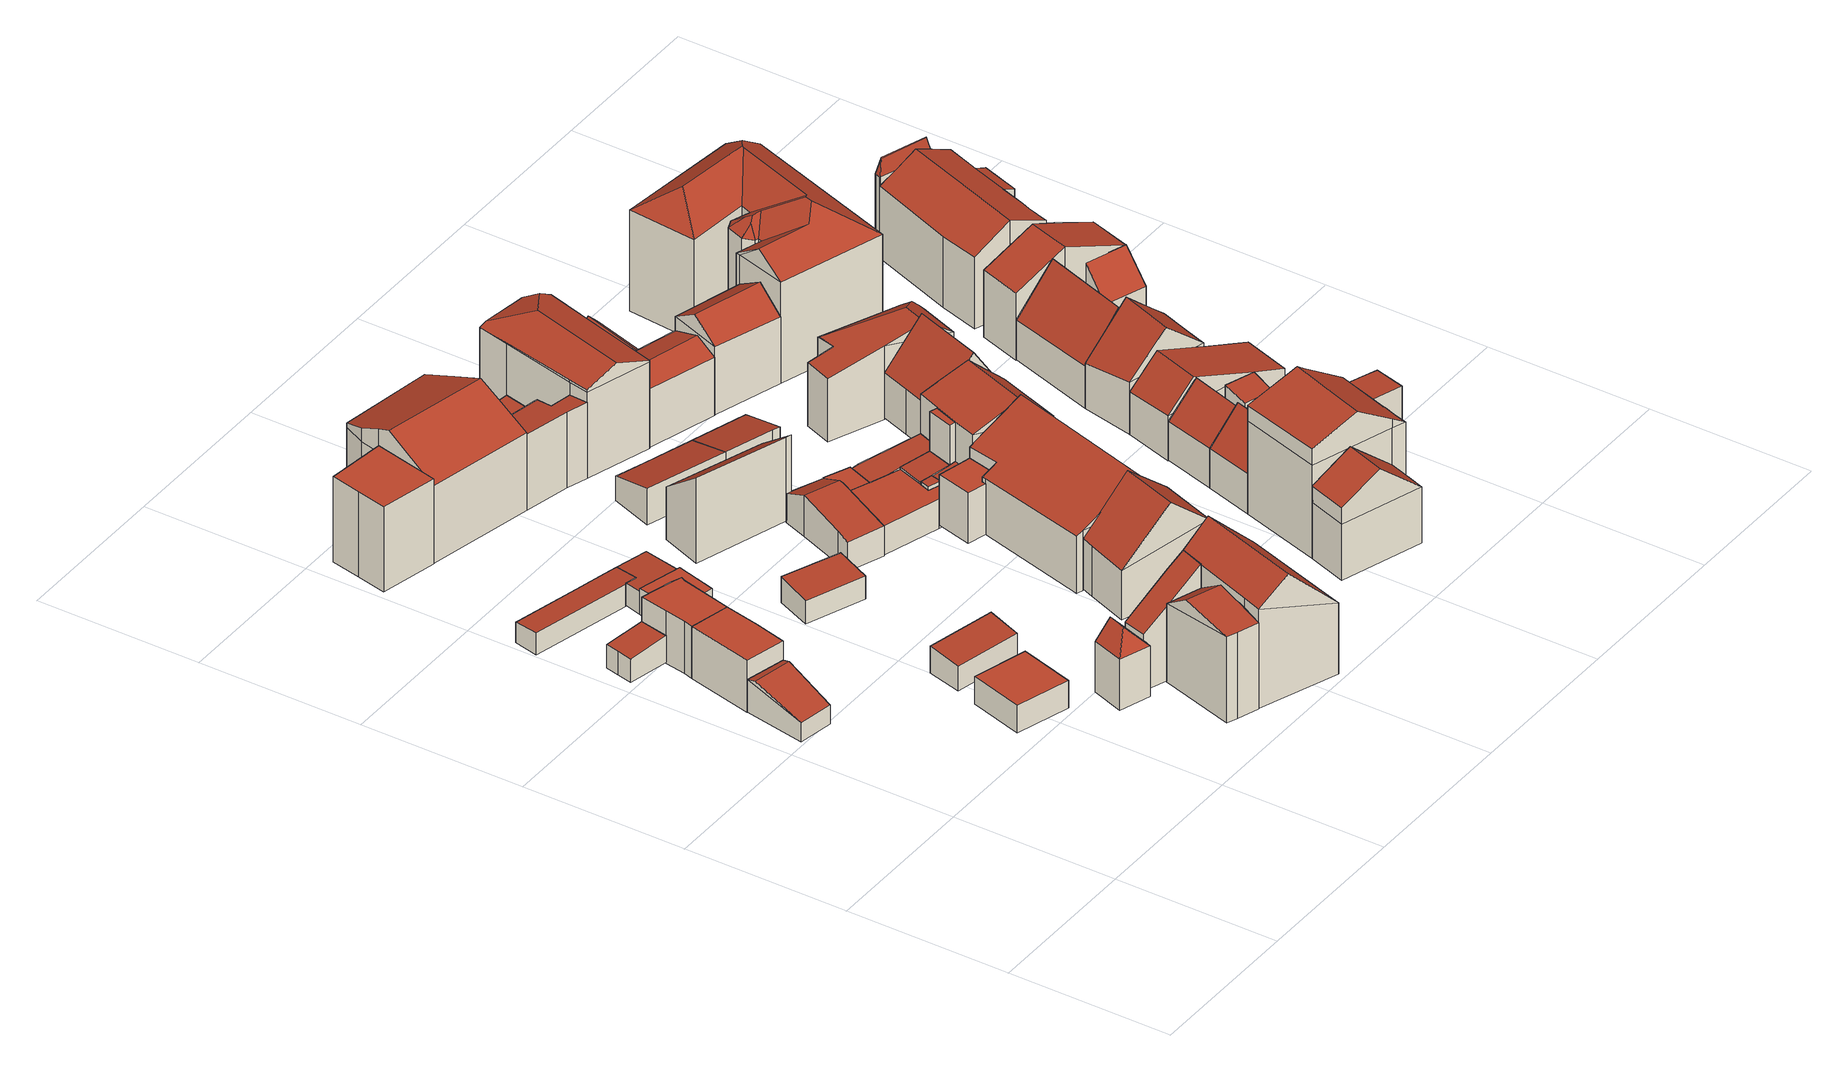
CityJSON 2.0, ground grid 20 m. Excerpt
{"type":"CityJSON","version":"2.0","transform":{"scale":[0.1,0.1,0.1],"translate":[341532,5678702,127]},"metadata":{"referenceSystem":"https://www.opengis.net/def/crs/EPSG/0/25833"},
"CityObjects":{
"building1":{"type":"Building","attributes":{"Dachtyp_tdc":"tdcGableRoof","Gemeindeschluessel":14729160,"Dachneigung":17.53,"QualitaetDacherkennung":16,"Geometrietyp2DReferenz":"3000","function":"31001_9998","roofType":"3100","measuredHeight":4.43},"geometry":[{"type":"MultiSurface","lod":"2","boundaries":[[[0,1,2,3]],[[1,4,5,2]],[[4,6,7,5]],[[6,0,3,7]],[[4,1,8]],[[0,6,9]],[[1,0,9,8]],[[6,4,8,9]],[[3,2,5,7]]],"semantics":{"surfaces":[{"type":"WallSurface"},{"type":"RoofSurface"},{"type":"GroundSurface"}],"values":[0,0,0,0,0,0,1,1,2]}}]},
"building2":{"type":"Building","attributes":{"Dachtyp_tdc":"tdcPolyFlatRoof","Gemeindeschluessel":14729160,"Dachneigung":0,"QualitaetDacherkennung":81,"Geometrietyp2DReferenz":"3000","function":"31001_9998","roofType":"1000","measuredHeight":6.58},"geometry":[{"type":"MultiSurface","lod":"2","boundaries":[[[10,11,12,13]],[[11,14,15,12]],[[14,16,17,15]],[[16,18,19,17]],[[18,10,13,19]],[[18,16,14,11,10]],[[13,12,15,17,19]]],"semantics":{"surfaces":[{"type":"WallSurface"},{"type":"RoofSurface"},{"type":"GroundSurface"}],"values":[0,0,0,0,0,1,2]}}]},
"building3":{"type":"Building","attributes":{"Dachtyp_tdc":"tdcPolyFlatRoof","Gemeindeschluessel":14729160,"Dachneigung":5.03,"QualitaetDacherkennung":51,"Geometrietyp2DReferenz":"3000","function":"31001_9998","roofType":"2100","measuredHeight":3.43},"geometry":[{"type":"MultiSurface","lod":"2","boundaries":[[[20,21,22,23]],[[21,24,25,22]],[[24,26,27,25]],[[26,28,29,27]],[[28,20,23,29]],[[28,26,24,21,20]],[[23,22,25,27,29]]],"semantics":{"surfaces":[{"type":"WallSurface"},{"type":"RoofSurface"},{"type":"GroundSurface"}],"values":[0,0,0,0,0,1,2]}}]},
"building4":{"type":"Building","attributes":{"Dachtyp_tdc":"tdcPolyFlatRoof","Gemeindeschluessel":14729160,"Dachneigung":0,"QualitaetDacherkennung":87,"Geometrietyp2DReferenz":"3000","function":"31001_9998","roofType":"1000","measuredHeight":6.57},"geometry":[{"type":"MultiSurface","lod":"2","boundaries":[[[16,14,15,17]],[[14,30,31,15]],[[30,32,33,31]],[[32,34,35,33]],[[34,36,37,35]],[[36,38,39,37]],[[38,40,41,39]],[[40,16,17,41]],[[40,38,36,34,32,30,14,16]],[[17,15,31,33,35,37,39,41]]],"semantics":{"surfaces":[{"type":"WallSurface"},{"type":"RoofSurface"},{"type":"GroundSurface"}],"values":[0,0,0,0,0,0,0,0,1,2]}}]},
"building5":{"type":"Building","attributes":{"Dachtyp_tdc":"tdcPolyFlatRoof","Gemeindeschluessel":14729160,"Dachneigung":0,"QualitaetDacherkennung":80,"Geometrietyp2DReferenz":"3000","function":"31001_9998","roofType":"1000","measuredHeight":3.57},"geometry":[{"type":"MultiSurface","lod":"2","boundaries":[[[42,43,44,45]],[[43,46,47,44]],[[46,48,49,47]],[[48,42,45,49]],[[48,46,43,42]],[[45,44,47,49]]],"semantics":{"surfaces":[{"type":"WallSurface"},{"type":"RoofSurface"},{"type":"GroundSurface"}],"values":[0,0,0,0,1,2]}}]},
"building6":{"type":"Building","attributes":{"Dachtyp_tdc":"tdcPolyFlatRoof","Gemeindeschluessel":14729160,"Dachneigung":3.47,"QualitaetDacherkennung":70,"Geometrietyp2DReferenz":"3000","function":"31001_9998","roofType":"2100","measuredHeight":2.79},"geometry":[{"type":"MultiSurface","lod":"2","boundaries":[[[50,51,52,53]],[[51,54,55,52]],[[54,56,57,55]],[[56,58,59,57]],[[58,60,61,59]],[[60,62,63,61]],[[62,64,65,63]],[[64,66,67,65]],[[66,50,53,67]],[[66,64,62,60,58,56,54,51,50]],[[53,52,55,57,59,61,63,65,67]]],"semantics":{"surfaces":[{"type":"WallSurface"},{"type":"RoofSurface"},{"type":"GroundSurface"}],"values":[0,0,0,0,0,0,0,0,0,1,2]}}]},
"building7":{"type":"Building","attributes":{"Dachtyp_tdc":"tdcPolyFlatRoof","Gemeindeschluessel":14729160,"Dachneigung":4.65,"QualitaetDacherkennung":81,"Geometrietyp2DReferenz":"3000","function":"31001_9998","roofType":"2100","measuredHeight":3.4},"geometry":[{"type":"MultiSurface","lod":"2","boundaries":[[[68,69,70,71]],[[69,72,73,70]],[[72,74,75,73]],[[74,68,71,75]],[[74,72,69,68]],[[71,70,73,75]]],"semantics":{"surfaces":[{"type":"WallSurface"},{"type":"RoofSurface"},{"type":"GroundSurface"}],"values":[0,0,0,0,1,2]}}]},
"building8":{"type":"Building","attributes":{"Dachtyp_tdc":"tdcPolyFlatRoof","Gemeindeschluessel":14729160,"Dachneigung":0,"QualitaetDacherkennung":76,"Geometrietyp2DReferenz":"3000","function":"31001_9998","roofType":"1000","measuredHeight":3.34},"geometry":[{"type":"MultiSurface","lod":"2","boundaries":[[[76,77,78,79]],[[77,80,81,78]],[[80,82,83,81]],[[82,84,85,83]],[[84,86,87,85]],[[86,76,79,87]],[[86,84,82,80,77,76]],[[79,78,81,83,85,87]]],"semantics":{"surfaces":[{"type":"WallSurface"},{"type":"RoofSurface"},{"type":"GroundSurface"}],"values":[0,0,0,0,0,0,1,2]}}]},
"building9":{"type":"Building","attributes":{"Dachtyp_tdc":"tdcPolyFlatRoof","Gemeindeschluessel":14729160,"Dachneigung":0,"QualitaetDacherkennung":75,"Geometrietyp2DReferenz":"3000","function":"31001_9998","roofType":"1000","measuredHeight":10.83},"geometry":[{"type":"MultiSurface","lod":"2","boundaries":[[[88,89,90,91]],[[89,92,93,90]],[[92,94,95,93]],[[94,96,97,95]],[[96,88,91,97]],[[96,94,92,89,88]],[[91,90,93,95,97]]],"semantics":{"surfaces":[{"type":"WallSurface"},{"type":"RoofSurface"},{"type":"GroundSurface"}],"values":[0,0,0,0,0,1,2]}}]},
"building10":{"type":"Building","attributes":{"Dachtyp_tdc":"tdcFreeFormRoof","Gemeindeschluessel":14729160,"Dachneigung":11.01,"QualitaetDacherkennung":15,"Geometrietyp2DReferenz":"3000","function":"31001_9998","roofType":"5000","measuredHeight":12.1},"geometry":[{"type":"MultiSurface","lod":"2","boundaries":[[[98,99,100,101]],[[99,102,103,100]],[[102,104,105,103]],[[104,106,107,105]],[[106,108,109,107]],[[108,98,101,109]],[[98,110,111,104,102,99]],[[110,108,106,111]],[[106,104,111]],[[98,108,110]],[[101,100,103,105,107,109]]],"semantics":{"surfaces":[{"type":"WallSurface"},{"type":"RoofSurface"},{"type":"GroundSurface"}],"values":[0,0,0,0,0,0,1,1,0,0,2]}}]},
"building11":{"type":"Building","attributes":{"Gemeindeschluessel":14729160,"Geometrietyp2DReferenz":"3000","function":"31001_9998","roofType":"9999"},"children":["building11-1","building11-2"]},
"building11-1":{"type":"BuildingPart","attributes":{"Dachtyp_tdc":"tdcPolyFlatRoof","Dachneigung":36.5,"QualitaetDacherkennung":53,"Geometrietyp2DReferenz":"3000","roofType":"2100","measuredHeight":12.81},"parents":["building11"],"geometry":[{"type":"MultiSurface","lod":"2","boundaries":[[[112,113,114,115,116]],[[117,118,119,120,121]],[[118,122,123,119]],[[122,124,125,123]],[[124,112,116,125]],[[124,122,118,117,113,112]],[[116,115,120,119,123,125]],[[117,121,114,113]],[[121,120,115,114]]],"semantics":{"surfaces":[{"type":"WallSurface"},{"type":"RoofSurface"},{"type":"GroundSurface"},{"type":"ClosureSurface"}],"values":[0,0,0,0,0,1,2,0,3]}}]},
"building11-2":{"type":"BuildingPart","attributes":{"Dachtyp_tdc":"tdcFreeFormRoof","Dachneigung":48.23,"QualitaetDacherkennung":13,"Geometrietyp2DReferenz":"3000","roofType":"5000","measuredHeight":8.64},"parents":["building11"],"geometry":[{"type":"MultiSurface","lod":"2","boundaries":[[[126,127,128,129]],[[127,130,131,128]],[[130,132,133,131]],[[132,121,120,133]],[[114,126,129,115]],[[132,130,127,134]],[[127,126,134]],[[126,114,121,132,134]],[[129,128,131,133,120,115]],[[115,120,121,114]]],"semantics":{"surfaces":[{"type":"WallSurface"},{"type":"RoofSurface"},{"type":"GroundSurface"},{"type":"ClosureSurface"}],"values":[0,0,0,0,0,1,1,1,2,3]}}]},
"building12":{"type":"Building","attributes":{"Dachtyp_tdc":"tdcPolyFlatRoof","Gemeindeschluessel":14729160,"Dachneigung":3.02,"QualitaetDacherkennung":75,"Geometrietyp2DReferenz":"3000","function":"31001_9998","roofType":"2100","measuredHeight":2.87},"geometry":[{"type":"MultiSurface","lod":"2","boundaries":[[[135,64,65,78]],[[64,62,63,65]],[[62,60,61,63]],[[60,136,137,61]],[[136,138,81,137]],[[138,135,78,81]],[[138,136,60,62,64,135]],[[78,65,63,61,137,81]]],"semantics":{"surfaces":[{"type":"WallSurface"},{"type":"RoofSurface"},{"type":"GroundSurface"}],"values":[0,0,0,0,0,0,1,2]}}]},
"building13":{"type":"Building","attributes":{"Dachtyp_tdc":"tdcPolyFlatRoof","Gemeindeschluessel":14729160,"Dachneigung":4.98,"QualitaetDacherkennung":55,"Geometrietyp2DReferenz":"3000","function":"31001_9998","roofType":"2100","measuredHeight":3.29},"geometry":[{"type":"MultiSurface","lod":"2","boundaries":[[[139,140,141,142]],[[140,143,144,141]],[[143,145,146,144]],[[145,139,142,146]],[[145,143,140,139]],[[142,141,144,146]]],"semantics":{"surfaces":[{"type":"WallSurface"},{"type":"RoofSurface"},{"type":"GroundSurface"}],"values":[0,0,0,0,1,2]}}]},
"building14":{"type":"Building","attributes":{"Dachtyp_tdc":"tdcFreeFormRoof","Gemeindeschluessel":14729160,"Dachneigung":45.08,"QualitaetDacherkennung":73,"Geometrietyp2DReferenz":"3000","function":"31001_9998","roofType":"5000","measuredHeight":15.42},"geometry":[{"type":"MultiSurface","lod":"2","boundaries":[[[147,148,149,150]],[[148,151,125,149]],[[151,122,123,125]],[[122,152,153,123]],[[152,154,155,153]],[[154,147,150,155]],[[154,152,156,157]],[[157,156,122,151,148,147]],[[152,122,156]],[[147,154,157]],[[150,149,125,123,153,155]]],"semantics":{"surfaces":[{"type":"WallSurface"},{"type":"RoofSurface"},{"type":"GroundSurface"}],"values":[0,0,0,0,0,0,1,1,0,0,2]}}]},
"building15":{"type":"Building","attributes":{"Dachtyp_tdc":"tdcFreeFormRoof","Gemeindeschluessel":14729160,"Dachneigung":23.69,"QualitaetDacherkennung":35,"Geometrietyp2DReferenz":"3000","function":"31001_9998","roofType":"5000","measuredHeight":13.38},"geometry":[{"type":"MultiSurface","lod":"2","boundaries":[[[158,159,160,161]],[[159,162,163,160]],[[162,164,165,163]],[[164,166,167,165]],[[166,168,169,167]],[[168,170,171,169]],[[170,172,173,171]],[[172,158,161,173]],[[174,175,176,159,158]],[[177,168,178,179,180,176,175]],[[159,176,180,162]],[[162,180,179,164]],[[164,179,178,166]],[[166,178,168]],[[168,177,170]],[[170,177,175,174,172]],[[172,174,158]],[[161,160,163,165,167,169,171,173]]],"semantics":{"surfaces":[{"type":"WallSurface"},{"type":"RoofSurface"},{"type":"GroundSurface"}],"values":[0,0,0,0,0,0,0,0,1,1,0,0,0,0,0,0,0,2]}}]},
"building16":{"type":"Building","attributes":{"Dachtyp_tdc":"tdcPolyFlatRoof","Gemeindeschluessel":14729160,"Dachneigung":37.84,"QualitaetDacherkennung":77,"Geometrietyp2DReferenz":"3000","function":"31001_9998","roofType":"2100","measuredHeight":10.78},"geometry":[{"type":"MultiSurface","lod":"2","boundaries":[[[181,182,183,184]],[[182,185,186,183]],[[185,187,188,186]],[[187,189,190,188]],[[189,181,184,190]],[[189,187,185,182,181]],[[184,183,186,188,190]]],"semantics":{"surfaces":[{"type":"WallSurface"},{"type":"RoofSurface"},{"type":"GroundSurface"}],"values":[0,0,0,0,0,1,2]}}]},
"building17":{"type":"Building","attributes":{"Dachtyp_tdc":"tdcPolyFlatRoof","Gemeindeschluessel":14729160,"Dachneigung":7.06,"QualitaetDacherkennung":59,"Geometrietyp2DReferenz":"3000","function":"31001_9998","roofType":"2100","measuredHeight":9.63},"geometry":[{"type":"MultiSurface","lod":"2","boundaries":[[[191,192,161,193]],[[192,194,173,161]],[[194,195,196,173]],[[195,197,198,196]],[[197,199,200,198]],[[199,201,202,200]],[[201,203,204,202]],[[203,191,193,204]],[[203,201,199,197,195,194,192,191]],[[193,161,173,196,198,200,202,204]]],"semantics":{"surfaces":[{"type":"WallSurface"},{"type":"RoofSurface"},{"type":"GroundSurface"}],"values":[0,0,0,0,0,0,0,0,1,2]}}]},
"building18":{"type":"Building","attributes":{"Dachtyp_tdc":"tdcGableRoof","Gemeindeschluessel":14729160,"Dachneigung":10.87,"QualitaetDacherkennung":30,"Geometrietyp2DReferenz":"3000","function":"31001_9998","roofType":"3100","measuredHeight":5.18},"geometry":[{"type":"MultiSurface","lod":"2","boundaries":[[[205,206,207,208]],[[206,209,210,207]],[[209,211,212,210]],[[211,213,214,212]],[[213,215,216,214]],[[215,217,218,216]],[[217,219,220,218]],[[219,221,222,220]],[[221,205,208,222]],[[217,215,213,211,209,206]],[[206,205,221,219,217]],[[208,207,210,212,214,216,218,220,222]]],"semantics":{"surfaces":[{"type":"WallSurface"},{"type":"RoofSurface"},{"type":"GroundSurface"}],"values":[0,0,0,0,0,0,0,0,0,1,1,2]}}]},
"building19":{"type":"Building","attributes":{"Dachtyp_tdc":"tdcFreeFormRoof","Gemeindeschluessel":14729160,"Dachneigung":42.84,"QualitaetDacherkennung":67,"Geometrietyp2DReferenz":"3000","function":"31001_9998","roofType":"5000","measuredHeight":12.1},"geometry":[{"type":"MultiSurface","lod":"2","boundaries":[[[223,224,225,226]],[[224,227,228,225]],[[227,229,230,228]],[[229,231,232,230]],[[231,233,234,232]],[[233,223,226,234]],[[227,224,223,235,236]],[[236,235,233,231,229]],[[229,227,236]],[[223,233,235]],[[226,225,228,230,232,234]]],"semantics":{"surfaces":[{"type":"WallSurface"},{"type":"RoofSurface"},{"type":"GroundSurface"}],"values":[0,0,0,0,0,0,1,1,0,0,2]}}]},
"building20":{"type":"Building","attributes":{"Dachtyp_tdc":"tdcPolyFlatRoof","Gemeindeschluessel":14729160,"Dachneigung":15.55,"QualitaetDacherkennung":86,"Geometrietyp2DReferenz":"3000","function":"31001_9998","roofType":"2100","measuredHeight":4.63},"geometry":[{"type":"MultiSurface","lod":"2","boundaries":[[[237,238,239,240]],[[238,241,242,239]],[[241,243,244,242]],[[243,245,246,244]],[[245,237,240,246]],[[245,243,241,238,237]],[[240,239,242,244,246]]],"semantics":{"surfaces":[{"type":"WallSurface"},{"type":"RoofSurface"},{"type":"GroundSurface"}],"values":[0,0,0,0,0,1,2]}}]},
"building21":{"type":"Building","attributes":{"Dachtyp_tdc":"tdcPolyFlatRoof","Gemeindeschluessel":14729160,"Dachneigung":6.24,"QualitaetDacherkennung":61,"Geometrietyp2DReferenz":"3000","function":"31001_9998","roofType":"2100","measuredHeight":4.32},"geometry":[{"type":"MultiSurface","lod":"2","boundaries":[[[247,248,249,250]],[[248,251,252,249]],[[251,253,254,252]],[[253,255,256,254]],[[255,257,258,256]],[[257,247,250,258]],[[257,255,253,251,248,247]],[[250,249,252,254,256,258]]],"semantics":{"surfaces":[{"type":"WallSurface"},{"type":"RoofSurface"},{"type":"GroundSurface"}],"values":[0,0,0,0,0,0,1,2]}}]},
"building22":{"type":"Building","attributes":{"Dachtyp_tdc":"tdcPolyFlatRoof","Gemeindeschluessel":14729160,"Dachneigung":0,"QualitaetDacherkennung":77,"Geometrietyp2DReferenz":"3000","function":"31001_9998","roofType":"1000","measuredHeight":6.44},"geometry":[{"type":"MultiSurface","lod":"2","boundaries":[[[259,260,261,262]],[[260,263,264,261]],[[263,265,266,264]],[[265,267,268,266]],[[267,269,270,268]],[[269,271,272,270]],[[271,259,262,272]],[[271,269,267,265,263,260,259]],[[262,261,264,266,268,270,272]]],"semantics":{"surfaces":[{"type":"WallSurface"},{"type":"RoofSurface"},{"type":"GroundSurface"}],"values":[0,0,0,0,0,0,0,1,2]}}]},
"building23":{"type":"Building","attributes":{"Gemeindeschluessel":14729160,"Geometrietyp2DReferenz":"3000","function":"31001_9998","roofType":"9999"},"children":["building23-1","building23-2","building23-3"]},
"building23-1":{"type":"BuildingPart","attributes":{"Dachtyp_tdc":"tdcPolyFlatRoof","Dachneigung":0,"QualitaetDacherkennung":69,"Geometrietyp2DReferenz":"3000","roofType":"1000","measuredHeight":3.67},"parents":["building23"],"geometry":[{"type":"MultiSurface","lod":"2","boundaries":[[[273,274,275,276]],[[277,278,279,280]],[[278,281,282,279]],[[281,283,284,282]],[[283,285,286,284]],[[285,211,287,286]],[[211,288,289,287]],[[288,211,285,283,281,278,277,274,273]],[[276,275,280,279,282,284,286,287,289]],[[280,275,274,277]],[[273,276,289,288]]],"semantics":{"surfaces":[{"type":"WallSurface"},{"type":"RoofSurface"},{"type":"GroundSurface"},{"type":"ClosureSurface"}],"values":[0,0,0,0,0,0,0,1,2,3,3]}}]},
"building23-2":{"type":"BuildingPart","attributes":{"Dachtyp_tdc":"tdcPolyFlatRoof","Dachneigung":5.28,"QualitaetDacherkennung":74,"Geometrietyp2DReferenz":"3000","roofType":"2100","measuredHeight":4.34},"parents":["building23"],"geometry":[{"type":"MultiSurface","lod":"2","boundaries":[[[290,291,292,275,274]],[[291,293,294,292]],[[293,295,296,294]],[[295,297,277,280,296]],[[297,295,293,291,290]],[[275,292,294,296,280]],[[290,274,277,297]],[[274,275,280,277]]],"semantics":{"surfaces":[{"type":"WallSurface"},{"type":"RoofSurface"},{"type":"GroundSurface"},{"type":"ClosureSurface"}],"values":[0,0,0,0,1,2,0,3]}}]},
"building23-3":{"type":"BuildingPart","attributes":{"Dachtyp_tdc":"tdcPolyFlatRoof","Dachneigung":0,"QualitaetDacherkennung":71,"Geometrietyp2DReferenz":"3000","roofType":"1000","measuredHeight":3.64},"parents":["building23"],"geometry":[{"type":"MultiSurface","lod":"2","boundaries":[[[288,298,299,289]],[[298,300,301,299]],[[300,273,276,301]],[[273,300,298,288]],[[289,299,301,276]],[[289,276,273,288]]],"semantics":{"surfaces":[{"type":"WallSurface"},{"type":"RoofSurface"},{"type":"GroundSurface"},{"type":"ClosureSurface"}],"values":[0,0,0,1,2,3]}}]},
"building24":{"type":"Building","attributes":{"Dachtyp_tdc":"tdcPolyFlatRoof","Gemeindeschluessel":14729160,"Dachneigung":3.75,"QualitaetDacherkennung":66,"Geometrietyp2DReferenz":"3000","function":"31001_9998","roofType":"2100","measuredHeight":3.8},"geometry":[{"type":"MultiSurface","lod":"2","boundaries":[[[302,295,303,304]],[[295,305,306,303]],[[305,307,308,306]],[[307,302,304,308]],[[307,305,295,302]],[[304,303,306,308]]],"semantics":{"surfaces":[{"type":"WallSurface"},{"type":"RoofSurface"},{"type":"GroundSurface"}],"values":[0,0,0,0,1,2]}}]},
"building25":{"type":"Building","attributes":{"Dachtyp_tdc":"tdcFreeFormRoof","Gemeindeschluessel":14729160,"Dachneigung":25.68,"QualitaetDacherkennung":40,"Geometrietyp2DReferenz":"3000","function":"31001_9998","roofType":"5000","measuredHeight":11.14},"geometry":[{"type":"MultiSurface","lod":"2","boundaries":[[[309,310,311,312]],[[310,313,314,311]],[[313,315,261,314]],[[315,316,262,261]],[[316,317,272,262]],[[317,318,270,272]],[[318,319,320,270]],[[319,321,322,320]],[[321,323,324,322]],[[323,309,312,324]],[[309,323,321,325,326]],[[326,325,319,318,317,316,315,313,310]],[[310,309,326]],[[321,319,325]],[[312,311,314,261,262,272,270,320,322,324]]],"semantics":{"surfaces":[{"type":"WallSurface"},{"type":"RoofSurface"},{"type":"GroundSurface"}],"values":[0,0,0,0,0,0,0,0,0,0,1,1,0,0,2]}}]},
"building26":{"type":"Building","attributes":{"Dachtyp_tdc":"tdcPolyFlatRoof","Gemeindeschluessel":14729160,"Dachneigung":6.23,"QualitaetDacherkennung":65,"Geometrietyp2DReferenz":"3000","function":"31001_9998","roofType":"2100","measuredHeight":4.13},"geometry":[{"type":"MultiSurface","lod":"2","boundaries":[[[327,328,268,270]],[[328,329,306,268]],[[329,330,303,306]],[[330,293,331,303]],[[293,332,333,331]],[[332,334,320,333]],[[334,327,270,320]],[[334,332,293,330,329,328,327]],[[270,268,306,303,331,333,320]]],"semantics":{"surfaces":[{"type":"WallSurface"},{"type":"RoofSurface"},{"type":"GroundSurface"}],"values":[0,0,0,0,0,0,0,1,2]}}]},
"building27":{"type":"Building","attributes":{"Dachtyp_tdc":"tdcPolyFlatRoof","Gemeindeschluessel":14729160,"Dachneigung":15.36,"QualitaetDacherkennung":85,"Geometrietyp2DReferenz":"3000","function":"31001_9998","roofType":"2100","measuredHeight":4.5},"geometry":[{"type":"MultiSurface","lod":"2","boundaries":[[[245,243,335,336]],[[243,337,338,335]],[[337,339,340,338]],[[339,341,342,340]],[[341,343,344,342]],[[343,245,336,344]],[[343,341,339,337,243,245]],[[336,335,338,340,342,344]]],"semantics":{"surfaces":[{"type":"WallSurface"},{"type":"RoofSurface"},{"type":"GroundSurface"}],"values":[0,0,0,0,0,0,1,2]}}]},
"building28":{"type":"Building","attributes":{"Dachtyp_tdc":"tdcPolyFlatRoof","Gemeindeschluessel":14729160,"Dachneigung":7.01,"QualitaetDacherkennung":57,"Geometrietyp2DReferenz":"3000","function":"31001_9998","roofType":"2100","measuredHeight":4.22},"geometry":[{"type":"MultiSurface","lod":"2","boundaries":[[[345,346,347,348]],[[346,349,350,347]],[[349,351,352,350]],[[351,353,354,352]],[[353,291,355,354]],[[291,345,348,355]],[[291,353,351,349,346,345]],[[348,347,350,352,354,355]]],"semantics":{"surfaces":[{"type":"WallSurface"},{"type":"RoofSurface"},{"type":"GroundSurface"}],"values":[0,0,0,0,0,0,1,2]}}]},
"building29":{"type":"Building","attributes":{"Dachtyp_tdc":"tdcFreeFormRoof","Gemeindeschluessel":14729160,"Dachneigung":20.93,"QualitaetDacherkennung":71,"Geometrietyp2DReferenz":"3000","function":"31001_9998","roofType":"5000","measuredHeight":12.75},"geometry":[{"type":"MultiSurface","lod":"2","boundaries":[[[356,357,358,202]],[[357,359,360,358]],[[359,361,362,360]],[[361,363,364,362]],[[363,365,366,364]],[[365,367,368,366]],[[367,369,204,368]],[[369,356,202,204]],[[370,371,372,373]],[[359,374,375,376,377,373,372]],[[377,378,379,380,370,373]],[[361,371,370,380,363]],[[363,380,379,365]],[[365,379,378,367]],[[369,376,375,356]],[[367,378,377,376,369]],[[356,375,374,357]],[[357,374,359]],[[359,372,371,361]],[[202,358,360,362,364,366,368,204]]],"semantics":{"surfaces":[{"type":"WallSurface"},{"type":"RoofSurface"},{"type":"GroundSurface"}],"values":[0,0,0,0,0,0,0,0,1,1,1,0,0,0,0,0,0,0,0,2]}}]},
"building30":{"type":"Building","attributes":{"Dachtyp_tdc":"tdcPolyFlatRoof","Gemeindeschluessel":14729160,"Dachneigung":0,"QualitaetDacherkennung":29,"Geometrietyp2DReferenz":"3000","function":"31001_9998","roofType":"1000","measuredHeight":8.94},"geometry":[{"type":"MultiSurface","lod":"2","boundaries":[[[381,382,383,331]],[[382,384,385,383]],[[384,386,333,385]],[[386,381,331,333]],[[386,384,382,381]],[[331,383,385,333]]],"semantics":{"surfaces":[{"type":"WallSurface"},{"type":"RoofSurface"},{"type":"GroundSurface"}],"values":[0,0,0,0,1,2]}}]},
"building31":{"type":"Building","attributes":{"Dachtyp_tdc":"tdcGableRoof","Gemeindeschluessel":14729160,"Dachneigung":40.73,"QualitaetDacherkennung":72,"Geometrietyp2DReferenz":"3000","function":"31001_9998","roofType":"3100","measuredHeight":11.91},"geometry":[{"type":"MultiSurface","lod":"2","boundaries":[[[387,388,389,390]],[[388,391,392,389]],[[391,393,394,392]],[[393,395,396,394]],[[395,387,390,396]],[[397,398,399,400]],[[393,401,388,399,398]],[[391,401,393]],[[388,401,391]],[[387,400,399,388]],[[395,397,400,387]],[[393,398,397,395]],[[390,389,392,394,396]]],"semantics":{"surfaces":[{"type":"WallSurface"},{"type":"RoofSurface"},{"type":"GroundSurface"}],"values":[0,0,0,0,0,1,1,0,0,0,0,0,2]}}]},
"building32":{"type":"Building","attributes":{"Dachtyp_tdc":"tdcFreeFormRoof","Gemeindeschluessel":14729160,"Dachneigung":19.46,"QualitaetDacherkennung":76,"Geometrietyp2DReferenz":"3000","function":"31001_9998","roofType":"5000","measuredHeight":8.7},"geometry":[{"type":"MultiSurface","lod":"2","boundaries":[[[402,403,404,405]],[[403,406,407,404]],[[406,408,409,407]],[[408,402,405,409]],[[403,410,411,406]],[[410,402,408,411]],[[408,406,411]],[[403,402,410]],[[405,404,407,409]]],"semantics":{"surfaces":[{"type":"WallSurface"},{"type":"RoofSurface"},{"type":"GroundSurface"}],"values":[0,0,0,0,1,1,0,0,2]}}]},
"building33":{"type":"Building","attributes":{"Dachtyp_tdc":"tdcFreeFormRoof","Gemeindeschluessel":14729160,"Dachneigung":14.08,"QualitaetDacherkennung":86,"Geometrietyp2DReferenz":"3000","function":"31001_9998","roofType":"5000","measuredHeight":10.67},"geometry":[{"type":"MultiSurface","lod":"2","boundaries":[[[412,413,385,333]],[[413,414,415,385]],[[414,416,417,415]],[[416,418,419,417]],[[418,420,322,419]],[[420,421,320,322]],[[421,412,333,320]],[[420,418,422,423]],[[423,422,416,414,413,412,421]],[[421,420,423]],[[418,416,422]],[[333,385,415,417,419,322,320]]],"semantics":{"surfaces":[{"type":"WallSurface"},{"type":"RoofSurface"},{"type":"GroundSurface"}],"values":[0,0,0,0,0,0,0,1,1,0,0,2]}}]},
"building34":{"type":"Building","attributes":{"Dachtyp_tdc":"tdcFreeFormRoof","Gemeindeschluessel":14729160,"Dachneigung":33.68,"QualitaetDacherkennung":85,"Geometrietyp2DReferenz":"3000","function":"31001_9998","roofType":"5000","measuredHeight":15.92},"geometry":[{"type":"MultiSurface","lod":"2","boundaries":[[[424,425,389,426]],[[425,427,390,389]],[[427,428,429,390]],[[428,430,431,429]],[[430,432,433,431]],[[432,434,435,433]],[[434,436,437,435]],[[436,438,439,437]],[[438,440,441,439]],[[440,442,443,441]],[[442,424,426,443]],[[424,442,440,444,445,446,447,448,449,450,451]],[[449,452,453,450]],[[425,451,450,453,427]],[[427,453,452,428]],[[428,452,449,448,430]],[[424,451,425]],[[430,448,447,432]],[[432,447,446,434]],[[434,446,445,436]],[[436,445,444,438]],[[438,444,440]],[[426,389,390,429,431,433,435,437,439,441,443]]],"semantics":{"surfaces":[{"type":"WallSurface"},{"type":"RoofSurface"},{"type":"GroundSurface"}],"values":[0,0,0,0,0,0,0,0,0,0,0,1,1,0,0,0,0,0,0,0,0,0,2]}}]},
"building35":{"type":"Building","attributes":{"Dachtyp_tdc":"tdcGableRoof","Gemeindeschluessel":14729160,"Dachneigung":46.16,"QualitaetDacherkennung":81,"Geometrietyp2DReferenz":"3000","function":"31001_9998","roofType":"3100","measuredHeight":9.3},"geometry":[{"type":"MultiSurface","lod":"2","boundaries":[[[454,455,456,457]],[[455,458,459,456]],[[458,460,461,459]],[[460,462,431,461]],[[462,463,464,431]],[[463,465,429,464]],[[465,466,467,429]],[[466,454,457,467]],[[463,462,460,458,455,454]],[[454,466,465,463]],[[457,456,459,461,431,464,429,467]]],"semantics":{"surfaces":[{"type":"WallSurface"},{"type":"RoofSurface"},{"type":"GroundSurface"}],"values":[0,0,0,0,0,0,0,0,1,1,2]}}]},
"building36":{"type":"Building","attributes":{"Dachtyp_tdc":"tdcFreeFormRoof","Gemeindeschluessel":14729160,"Dachneigung":43.65,"QualitaetDacherkennung":20,"Geometrietyp2DReferenz":"3000","function":"31001_9998","roofType":"5000","measuredHeight":3.3},"geometry":[{"type":"MultiSurface","lod":"2","boundaries":[[[468,469,470,471]],[[469,472,473,470]],[[472,474,475,473]],[[474,468,471,475]],[[476,477,474,472]],[[476,472,469]],[[477,476,469,468]],[[477,468,474]],[[471,470,473,475]]],"semantics":{"surfaces":[{"type":"WallSurface"},{"type":"RoofSurface"},{"type":"GroundSurface"}],"values":[0,0,0,0,1,1,1,0,2]}}]},
"building37":{"type":"Building","attributes":{"Dachtyp_tdc":"tdcFreeFormRoof","Gemeindeschluessel":14729160,"Dachneigung":49.79,"QualitaetDacherkennung":68,"Geometrietyp2DReferenz":"3000","function":"31001_9998","roofType":"5000","measuredHeight":11.28},"geometry":[{"type":"MultiSurface","lod":"2","boundaries":[[[478,479,480,481]],[[479,482,483,480]],[[482,484,419,483]],[[484,485,417,419]],[[485,478,481,417]],[[486,487,479,478,485]],[[484,482,487,486]],[[485,484,486]],[[482,479,487]],[[481,480,483,419,417]]],"semantics":{"surfaces":[{"type":"WallSurface"},{"type":"RoofSurface"},{"type":"GroundSurface"}],"values":[0,0,0,0,0,1,1,0,0,2]}}]},
"building38":{"type":"Building","attributes":{"Dachtyp_tdc":"tdcGableRoof","Gemeindeschluessel":14729160,"Dachneigung":39.19,"QualitaetDacherkennung":62,"Geometrietyp2DReferenz":"3000","function":"31001_9998","roofType":"3100","measuredHeight":11.11},"geometry":[{"type":"MultiSurface","lod":"2","boundaries":[[[488,489,490,491]],[[489,492,470,490]],[[492,493,494,470]],[[493,488,491,494]],[[492,489,495]],[[488,493,496]],[[489,488,496,495]],[[493,492,495,496]],[[491,490,470,494]]],"semantics":{"surfaces":[{"type":"WallSurface"},{"type":"RoofSurface"},{"type":"GroundSurface"}],"values":[0,0,0,0,0,0,1,1,2]}}]},
"building39":{"type":"Building","attributes":{"Dachtyp_tdc":"tdcFreeFormRoof","Gemeindeschluessel":14729160,"Dachneigung":10.11,"QualitaetDacherkennung":27,"Geometrietyp2DReferenz":"3000","function":"31001_9998","roofType":"5000","measuredHeight":10.17},"geometry":[{"type":"MultiSurface","lod":"2","boundaries":[[[497,498,499,500]],[[498,501,502,499]],[[501,503,504,502]],[[503,505,506,504]],[[505,507,508,506]],[[507,509,510,508]],[[509,511,512,510]],[[511,513,514,512]],[[513,497,500,514]],[[515,516,509,507,517]],[[498,518,515,517,505,503,501]],[[513,511,516,515,518,497]],[[498,497,518]],[[507,505,517]],[[511,509,516]],[[500,499,502,504,506,508,510,512,514]]],"semantics":{"surfaces":[{"type":"WallSurface"},{"type":"RoofSurface"},{"type":"GroundSurface"}],"values":[0,0,0,0,0,0,0,0,0,1,1,1,0,0,0,2]}}]},
"building40":{"type":"Building","attributes":{"Gemeindeschluessel":14729160,"Geometrietyp2DReferenz":"3000","function":"31001_9998","roofType":"9999"},"children":["building40-1","building40-2"]},
"building40-1":{"type":"BuildingPart","attributes":{"Dachtyp_tdc":"tdcGableRoof","Dachneigung":50.23,"QualitaetDacherkennung":69,"Geometrietyp2DReferenz":"3000","roofType":"3100","measuredHeight":8.94},"parents":["building40"],"geometry":[{"type":"MultiSurface","lod":"2","boundaries":[[[466,519,520,467]],[[519,521,522,520]],[[523,466,467,456]],[[521,519,524]],[[466,523,525]],[[519,466,525,524]],[[523,526,521,524,525]],[[467,520,522,527,456]],[[456,527,526,523]],[[527,522,521,526]]],"semantics":{"surfaces":[{"type":"WallSurface"},{"type":"RoofSurface"},{"type":"GroundSurface"},{"type":"ClosureSurface"}],"values":[0,0,0,0,0,1,1,2,0,3]}}]},
"building40-2":{"type":"BuildingPart","attributes":{"Dachtyp_tdc":"tdcPolyFlatRoof","Dachneigung":8.67,"QualitaetDacherkennung":63,"Geometrietyp2DReferenz":"3000","roofType":"2100","measuredHeight":6.32},"parents":["building40"],"geometry":[{"type":"MultiSurface","lod":"2","boundaries":[[[528,529,530,531]],[[529,532,526,527,530]],[[533,534,535,522,521]],[[534,528,531,535]],[[534,533,532,529,528]],[[531,530,527,522,535]],[[521,526,532,533]],[[522,527,526,521]]],"semantics":{"surfaces":[{"type":"WallSurface"},{"type":"RoofSurface"},{"type":"GroundSurface"},{"type":"ClosureSurface"}],"values":[0,0,0,0,1,2,0,3]}}]},
"building41":{"type":"Building","attributes":{"Dachtyp_tdc":"tdcPolyFlatRoof","Gemeindeschluessel":14729160,"Dachneigung":15.11,"QualitaetDacherkennung":44,"Geometrietyp2DReferenz":"3000","function":"31001_9998","roofType":"2100","measuredHeight":3.08},"geometry":[{"type":"MultiSurface","lod":"2","boundaries":[[[536,537,538,539]],[[537,540,541,538]],[[540,542,543,541]],[[542,544,545,543]],[[544,546,547,545]],[[546,536,539,547]],[[546,544,542,540,537,536]],[[539,538,541,543,545,547]]],"semantics":{"surfaces":[{"type":"WallSurface"},{"type":"RoofSurface"},{"type":"GroundSurface"}],"values":[0,0,0,0,0,0,1,2]}}]},
"building42":{"type":"Building","attributes":{"Dachtyp_tdc":"tdcPolyFlatRoof","Gemeindeschluessel":14729160,"Dachneigung":3.54,"QualitaetDacherkennung":54,"Geometrietyp2DReferenz":"3000","function":"31001_9998","roofType":"2100","measuredHeight":10.83},"geometry":[{"type":"MultiSurface","lod":"2","boundaries":[[[548,549,550,551]],[[549,552,553,550]],[[552,554,555,553]],[[554,556,557,555]],[[556,558,559,557]],[[558,548,551,559]],[[558,556,554,552,549,548]],[[551,550,553,555,557,559]]],"semantics":{"surfaces":[{"type":"WallSurface"},{"type":"RoofSurface"},{"type":"GroundSurface"}],"values":[0,0,0,0,0,0,1,2]}}]},
"building43":{"type":"Building","attributes":{"Dachtyp_tdc":"tdcFreeFormRoof","Gemeindeschluessel":14729160,"Dachneigung":16.43,"QualitaetDacherkennung":21,"Geometrietyp2DReferenz":"3000","function":"31001_9998","roofType":"5000","measuredHeight":3.04},"geometry":[{"type":"MultiSurface","lod":"2","boundaries":[[[560,561,562,563]],[[561,564,565,562]],[[564,566,567,565]],[[566,568,569,567]],[[568,560,563,569]],[[570,566,564,571]],[[560,568,570,571,561]],[[564,561,571]],[[568,566,570]],[[563,562,565,567,569]]],"semantics":{"surfaces":[{"type":"WallSurface"},{"type":"RoofSurface"},{"type":"GroundSurface"}],"values":[0,0,0,0,0,1,1,0,0,2]}}]},
"building44":{"type":"Building","attributes":{"Dachtyp_tdc":"tdcPolyFlatRoof","Gemeindeschluessel":14729160,"Dachneigung":5.76,"QualitaetDacherkennung":54,"Geometrietyp2DReferenz":"3000","function":"31001_9998","roofType":"2100","measuredHeight":2.61},"geometry":[{"type":"MultiSurface","lod":"2","boundaries":[[[572,573,543,545]],[[573,574,575,543]],[[574,576,577,575]],[[576,572,545,577]],[[576,574,573,572]],[[545,543,575,577]]],"semantics":{"surfaces":[{"type":"WallSurface"},{"type":"RoofSurface"},{"type":"GroundSurface"}],"values":[0,0,0,0,1,2]}}]},
"building45":{"type":"Building","attributes":{"Dachtyp_tdc":"tdcFreeFormRoof","Gemeindeschluessel":14729160,"Dachneigung":19.59,"QualitaetDacherkennung":69,"Geometrietyp2DReferenz":"3000","function":"31001_9998","roofType":"5000","measuredHeight":9.21},"geometry":[{"type":"MultiSurface","lod":"2","boundaries":[[[578,579,580,581]],[[579,534,582,580]],[[534,583,584,582]],[[583,585,586,584]],[[585,587,588,586]],[[587,578,581,588]],[[589,590,585,583]],[[534,579,578,587,590,589]],[[583,534,589]],[[587,585,590]],[[581,580,582,584,586,588]]],"semantics":{"surfaces":[{"type":"WallSurface"},{"type":"RoofSurface"},{"type":"GroundSurface"}],"values":[0,0,0,0,0,0,1,1,0,0,2]}}]},
"building46":{"type":"Building","attributes":{"Dachtyp_tdc":"tdcFreeFormRoof","Gemeindeschluessel":14729160,"Dachneigung":47.25,"QualitaetDacherkennung":43,"Geometrietyp2DReferenz":"3000","function":"31001_9998","roofType":"5000","measuredHeight":11.59},"geometry":[{"type":"MultiSurface","lod":"2","boundaries":[[[591,592,593,586]],[[592,594,595,593]],[[594,596,597,595]],[[596,598,599,597]],[[598,600,588,599]],[[600,591,586,588]],[[601,602,592,591]],[[598,596,594,602,601,600]],[[594,592,602]],[[591,600,601]],[[586,593,595,597,599,588]]],"semantics":{"surfaces":[{"type":"WallSurface"},{"type":"RoofSurface"},{"type":"GroundSurface"}],"values":[0,0,0,0,0,0,1,1,0,0,2]}}]},
"building47":{"type":"Building","attributes":{"Dachtyp_tdc":"tdcPolyFlatRoof","Gemeindeschluessel":14729160,"Dachneigung":0,"QualitaetDacherkennung":0,"Geometrietyp2DReferenz":"3000","BezugspunktDach":"2000","function":"31001_9998","measuredHeight":2.92},"geometry":[{"type":"MultiSurface","lod":"2","boundaries":[[[603,604,605,606]],[[606,605,607,608]],[[605,604,609,607]],[[604,603,610,609]],[[603,606,608,610]],[[608,607,609,610]]],"semantics":{"surfaces":[{"type":"RoofSurface"},{"type":"WallSurface"},{"type":"GroundSurface"}],"values":[0,1,1,1,1,2]}}]},
"building48":{"type":"Building","attributes":{"Dachtyp_tdc":"tdcFreeFormRoof","Gemeindeschluessel":14729160,"Dachneigung":34.56,"QualitaetDacherkennung":41,"Geometrietyp2DReferenz":"3000","function":"31001_9998","roofType":"5000","measuredHeight":16.47},"geometry":[{"type":"MultiSurface","lod":"2","boundaries":[[[611,612,613,614]],[[612,615,616,613]],[[615,617,618,616]],[[617,619,620,618]],[[619,621,622,620]],[[621,623,624,622]],[[623,625,626,624]],[[625,627,628,626]],[[627,629,630,628]],[[629,631,632,630]],[[631,633,634,632]],[[633,635,491,634]],[[635,636,494,491]],[[636,637,638,494]],[[637,639,640,638]],[[639,611,614,640]],[[641,642,639,637]],[[636,641,637]],[[641,636,635]],[[643,642,641,635,633]],[[644,645,646,647,648,643,633,631]],[[644,631,629]],[[649,645,644,629,627]],[[649,627,625]],[[646,645,649,625,623]],[[647,646,623,621]],[[650,651,652,648,647,621,619]],[[650,619,617]],[[653,651,650,617,615]],[[653,615,612]],[[652,651,653,612,611]],[[642,643,648,652,611,639]],[[614,613,616,618,620,622,624,626,628,630,632,634,491,494,638,640]]],"semantics":{"surfaces":[{"type":"WallSurface"},{"type":"RoofSurface"},{"type":"GroundSurface"}],"values":[0,0,0,0,0,0,0,0,0,0,0,0,0,0,0,0,1,0,0,1,1,1,1,1,1,1,1,1,1,1,1,1,2]}}]},
"building49":{"type":"Building","attributes":{"Gemeindeschluessel":14729160,"Geometrietyp2DReferenz":"3000","function":"31001_9998","roofType":"9999"},"children":["building49-1","building49-2"]},
"building49-1":{"type":"BuildingPart","attributes":{"Dachtyp_tdc":"tdcGableRoof","Dachneigung":50.62,"QualitaetDacherkennung":75,"Geometrietyp2DReferenz":"3000","roofType":"3100","measuredHeight":10.78},"parents":["building49"],"geometry":[{"type":"MultiSurface","lod":"2","boundaries":[[[654,655,595,656]],[[655,657,658,595]],[[657,659,593,658]],[[659,660,661,593]],[[660,662,663,661]],[[662,664,665,663]],[[666,654,656,667,668]],[[662,660,659,657]],[[657,655,654,666,669,664,662]],[[656,595,658,593,661,663,665,667]],[[668,669,666]],[[667,665,664,669,668]]],"semantics":{"surfaces":[{"type":"WallSurface"},{"type":"RoofSurface"},{"type":"GroundSurface"},{"type":"ClosureSurface"}],"values":[0,0,0,0,0,0,0,1,1,2,0,3]}}]},
"building49-2":{"type":"BuildingPart","attributes":{"Dachtyp_tdc":"tdcPolyFlatRoof","Dachneigung":45.05,"QualitaetDacherkennung":76,"Geometrietyp2DReferenz":"3000","roofType":"2100","measuredHeight":8.24},"parents":["building49"],"geometry":[{"type":"MultiSurface","lod":"2","boundaries":[[[670,671,672,673]],[[671,668,667,672]],[[674,670,673,665,664]],[[674,669,668,671,670]],[[673,672,667,665]],[[664,669,674]],[[665,667,668,669,664]]],"semantics":{"surfaces":[{"type":"WallSurface"},{"type":"RoofSurface"},{"type":"GroundSurface"},{"type":"ClosureSurface"}],"values":[0,0,0,1,2,0,3]}}]},
"building50":{"type":"Building","attributes":{"Dachtyp_tdc":"tdcGableRoof","Gemeindeschluessel":14729160,"Dachneigung":22.9,"QualitaetDacherkennung":44,"Geometrietyp2DReferenz":"3000","function":"31001_9998","roofType":"3100","measuredHeight":11.51},"geometry":[{"type":"MultiSurface","lod":"2","boundaries":[[[675,676,677,678]],[[676,679,680,677]],[[679,681,682,680]],[[681,683,684,682]],[[683,685,686,684]],[[685,687,688,686]],[[687,675,678,688]],[[683,681,679,676,675]],[[675,687,685,683]],[[678,677,680,682,684,686,688]]],"semantics":{"surfaces":[{"type":"WallSurface"},{"type":"RoofSurface"},{"type":"GroundSurface"}],"values":[0,0,0,0,0,0,0,1,1,2]}}]},
"building51":{"type":"Building","attributes":{"Gemeindeschluessel":14729160,"Geometrietyp2DReferenz":"3000","function":"31001_9998","roofType":"9999"},"children":["building51-1","building51-2","building51-3"]},
"building51-1":{"type":"BuildingPart","attributes":{"Dachtyp_tdc":"tdcGableRoof","Dachneigung":29.07,"QualitaetDacherkennung":90,"Geometrietyp2DReferenz":"3000","roofType":"3100","measuredHeight":11.63},"parents":["building51"],"geometry":[{"type":"MultiSurface","lod":"2","boundaries":[[[689,690,691,692]],[[690,693,694,691]],[[693,695,696,694]],[[695,697,698,696]],[[697,699,700,698]],[[699,701,702,700]],[[701,703,704,702]],[[703,705,706,704]],[[707,708,709,710,711]],[[708,712,713,709]],[[714,715,716,705,703,701,699]],[[699,697,695,693,690,689,712,708,707,714]],[[713,692,691,694,696,698,700,702,704,706,717,718,710,709]],[[689,692,713,712]],[[719,715,714]],[[717,706,705,716]],[[718,717,716,715,719]],[[707,711,719,714]],[[718,719,711,710]]],"semantics":{"surfaces":[{"type":"WallSurface"},{"type":"RoofSurface"},{"type":"GroundSurface"},{"type":"ClosureSurface"}],"values":[0,0,0,0,0,0,0,0,0,0,1,1,2,3,0,0,3,0,3]}}]},
"building51-2":{"type":"BuildingPart","attributes":{"Dachtyp_tdc":"tdcFreeFormRoof","Dachneigung":78.77,"QualitaetDacherkennung":23,"Geometrietyp2DReferenz":"3000","roofType":"5000","measuredHeight":12.24},"parents":["building51"],"geometry":[{"type":"MultiSurface","lod":"2","boundaries":[[[720,721,722,723]],[[721,711,710,722]],[[724,725,706,717,716]],[[725,720,723,706]],[[711,721,726]],[[721,720,727,726]],[[720,725,724,727]],[[724,715,719,711,726,727]],[[723,722,710,718,717,706]],[[716,715,724]],[[717,718,719,715,716]],[[718,710,711,719]]],"semantics":{"surfaces":[{"type":"WallSurface"},{"type":"RoofSurface"},{"type":"GroundSurface"},{"type":"ClosureSurface"}],"values":[0,0,0,0,1,1,1,1,2,0,3,3]}}]},
"building51-3":{"type":"BuildingPart","attributes":{"Dachtyp_tdc":"tdcPolyFlatRoof","Dachneigung":23.06,"QualitaetDacherkennung":82,"Geometrietyp2DReferenz":"3000","roofType":"2100","measuredHeight":9.61},"parents":["building51"],"geometry":[{"type":"MultiSurface","lod":"2","boundaries":[[[712,728,729,713]],[[728,730,731,729]],[[730,689,692,731]],[[689,730,728,712]],[[713,729,731,692]],[[712,713,692,689]]],"semantics":{"surfaces":[{"type":"WallSurface"},{"type":"RoofSurface"},{"type":"GroundSurface"},{"type":"ClosureSurface"}],"values":[0,0,0,1,2,3]}}]}
},
"vertices":[
[65,395,34],[22,402,34],[22,402,10],[65,395,10],[36,478,51],[36,478,10],[85,466,51],[85,466,10],[34,467,54],[83,457,54],
[85,466,75],[36,478,75],[36,478,9],[85,466,9],[55,559,75],[55,559,9],[104,548,75],[104,548,9],[95,505,75],[95,505,9],
[13,607,39],[17,625,40],[17,625,10],[13,607,10],[21,642,40],[21,642,10],[70,631,44],[70,631,10],[63,596,44],[63,596,10],
[58,570,75],[58,570,9],[63,596,75],[63,596,9],[70,631,75],[70,631,9],[110,620,75],[110,620,9],[122,616,75],[122,616,9],[119,611,75],[119,611,9],
[238,268,49],[219,202,49],[219,202,14],[238,268,14],[153,222,49],[153,222,14],[172,287,49],[172,287,14],
[0,715,38],[7,745,36],[7,745,10],[0,715,10],[11,744,36],[11,744,10],[91,725,36],[91,725,10],[130,716,36],[130,716,10],[146,712,36],[146,712,10],[139,683,38],[139,683,10],[125,687,38],[125,687,10],[123,686,38],[123,686,10],
[280,338,46],[267,297,43],[267,297,12],[280,338,12],[184,315,43],[184,315,12],[195,357,46],[195,357,12],
[110,620,43],[119,666,43],[119,666,10],[110,620,10],[173,652,43],[173,652,10],[160,603,43],[160,603,10],[119,611,43],[119,611,10],[122,616,43],[122,616,10],
[8,909,117],[16,945,117],[16,945,9],[8,909,9],[24,982,117],[24,982,9],[96,973,117],[96,973,9],[78,893,117],[78,893,9],
[335,61,127],[327,38,122],[327,38,13],[335,61,13],[301,47,122],[301,47,13],[288,52,122],[288,52,13],[315,144,112],[315,144,13],[358,130,112],[358,130,13],[348,99,134],[306,114,134],
[315,144,108],[287,154,86],[287,154,78],[287,154,14],[315,144,14],[296,183,85],[350,166,127],[350,166,14],[296,183,14],[296,183,78],[369,159,142],[369,159,14],[358,130,142],[358,130,14],
[283,143,78],[245,156,78],[245,156,14],[283,143,14],[258,195,78],[258,195,14],[277,189,100],[277,189,14],[270,168,100],
[119,666,39],[186,702,36],[186,702,10],[173,652,39],
[203,516,36],[221,558,40],[221,558,7],[203,516,7],[290,530,40],[290,530,7],[274,489,36],[274,489,7],
[327,38,139],[335,61,139],[335,61,14],[327,38,14],[358,130,141],[465,135,104],[465,135,14],[423,3,104],[423,3,14],[403,151,168],[363,25,168],
[209,865,108],[78,893,108],[78,893,10],[209,865,10],[96,973,108],[96,973,10],[102,998,108],[102,998,10],[115,1025,108],[115,1025,10],[238,1010,108],[238,1010,10],[230,968,108],[230,968,10],[217,905,108],[217,905,10],[217,905,131],[222,930,144],[93,958,144],[230,968,127],[115,1025,114],[102,998,126],[96,973,138],
[227,667,118],[245,716,77],[245,716,10],[227,667,10],[364,676,77],[364,676,10],[347,629,116],[347,629,10],[341,631,116],[341,631,10],
[265,852,106],[209,865,106],[265,852,10],[217,905,101],[269,895,101],[269,895,10],[273,894,101],[273,894,10],[269,874,103],[269,874,10],[296,869,103],[296,869,10],[291,844,106],[291,844,10],
[384,614,45],[373,586,60],[373,586,8],[384,614,8],[372,581,59],[372,581,8],[347,514,46],[347,514,8],[303,530,45],[303,530,8],[309,546,49],[309,546,8],[330,602,60],[330,602,8],[341,631,45],[341,631,8],[347,629,45],[347,629,8],
[514,275,90],[489,203,90],[489,203,15],[514,275,15],[487,205,92],[487,205,15],[379,242,77],[379,242,15],[397,290,78],[397,290,15],[403,305,79],[403,305,15],[462,289,136],[439,221,136],
[256,747,56],[274,798,41],[274,798,10],[256,747,10],[311,787,40],[311,787,10],[372,768,40],[372,768,10],[355,715,56],[355,715,10],
[269,874,51],[273,894,51],[273,894,11],[269,874,11],[269,895,51],[269,895,11],[285,968,51],[285,968,11],[317,961,54],[317,961,11],[296,869,54],[296,869,11],
[432,449,77],[431,444,77],[431,444,13],[432,449,13],[407,450,77],[407,450,13],[418,493,77],[418,493,13],[435,489,77],[435,489,13],[460,483,77],[460,483,13],[451,444,77],[451,444,13],
[403,569,46],[440,556,46],[440,556,9],[403,569,9],[429,523,46],[425,511,46],[425,511,9],[429,523,9],[440,506,46],[440,506,9],[435,489,46],[435,489,9],[418,493,46],[418,493,9],[347,514,9],[372,581,46],[372,581,9],
[440,556,49],[476,543,53],[476,543,9],[466,512,53],[466,512,9],[443,519,51],[443,519,9],[429,523,49],
[384,614,46],[384,614,9],[415,601,46],[415,601,9],
[429,523,50],[443,519,13],[429,523,13],[440,506,51],[440,506,13],[425,511,50],[425,511,13],
[514,275,81],[403,305,89],[403,305,13],[514,275,13],[395,308,85],[395,308,13],[431,444,83],[432,449,83],[451,444,92],[460,483,91],[464,482,93],[464,482,13],[570,452,76],[570,452,13],[573,451,72],[573,451,13],[527,464,125],[475,285,125],
[460,483,53],[435,489,50],[440,506,50],[443,519,50],[466,512,13],[474,510,54],[474,510,13],[464,482,54],
[372,768,11],[355,715,11],[441,747,40],[441,747,11],[432,719,48],[432,719,11],[423,693,56],[423,693,11],[414,696,56],[414,696,11],
[403,569,43],[415,601,43],[415,601,12],[403,569,12],[425,598,45],[425,598,12],[495,567,54],[495,567,12],[485,540,54],[485,540,12],[476,543,12],
[296,869,119],[317,961,119],[317,961,10],[326,1000,119],[326,1000,10],[393,992,119],[393,992,10],[413,969,119],[413,969,10],[387,877,119],[387,877,10],[371,820,119],[371,820,10],[291,844,119],[405,978,124],[393,992,120],[335,998,123],[362,952,138],[317,961,120],[296,869,122],[291,844,122],[329,833,138],[371,820,121],[387,877,121],[413,969,121],
[466,512,103],[476,543,103],[476,543,13],[485,540,103],[485,540,13],[474,510,103],
[577,137,87],[678,105,87],[678,105,16],[577,137,16],[667,74,87],[667,74,16],[662,58,87],[662,58,16],[561,90,87],[561,90,16],[561,90,108],[609,74,135],[625,122,135],[577,137,108],[667,74,88],
[471,854,86],[455,795,85],[455,795,11],[471,854,11],[371,820,85],[371,820,11],[387,877,86],[387,877,11],[462,821,98],[377,844,98],
[474,510,104],[485,540,104],[495,567,104],[495,567,13],[516,560,110],[516,560,13],[599,532,75],[599,532,13],[570,452,77],[464,482,104],[554,547,120],[526,464,120],
[694,99,134],[678,105,134],[694,99,16],[577,137,134],[606,236,134],[606,236,16],[675,212,134],[675,212,16],[722,195,134],[722,195,16],[717,178,134],[717,178,16],[710,157,134],[710,157,16],[702,132,134],[702,132,16],[704,131,134],[704,131,16],[698,114,134],[698,114,16],[702,132,136],[710,157,136],[717,178,136],[722,195,136],[675,212,169],[667,215,175],[635,119,175],[678,105,145],[606,236,154],[577,137,155],
[657,282,109],[690,271,72],[690,271,16],[657,282,16],[694,270,68],[694,270,16],[686,245,69],[686,245,16],[675,212,69],[639,224,109],[639,224,16],[606,236,67],[623,294,66],[623,294,16],
[507,974,30],[471,854,30],[471,854,12],[507,974,12],[440,863,30],[440,863,12],[474,977,30],[474,977,12],[460,874,45],[491,975,45],
[534,611,70],[546,645,70],[546,645,13],[534,611,13],[628,614,64],[628,614,13],[599,532,65],[516,560,70],[561,545,126],[590,628,126],
[539,769,96],[455,795,98],[455,795,12],[539,769,12],[471,854,104],[557,831,103],[557,831,12],[463,825,123],[548,800,123],
[628,614,85],[546,645,104],[546,645,11],[628,614,11],[480,672,91],[480,672,11],[493,705,91],[493,705,11],[524,694,97],[524,694,11],[533,719,94],[533,719,11],[638,686,85],[638,686,11],[647,669,86],[647,669,11],[645,662,86],[645,662,11],[605,657,113],[644,676,90],[531,715,97],[594,627,113],
[641,357,65],[641,357,16],[711,333,60],[711,333,16],[690,271,62],[675,345,105],[656,283,105],[701,302,61],[701,302,16],
[735,290,74],[722,295,74],[722,295,16],[735,290,16],[701,302,74],[711,333,79],[747,321,79],[747,321,16],
[675,212,48],[686,245,39],[686,245,18],[675,212,18],[758,222,39],[758,222,18],[752,202,44],[752,202,18],[748,188,48],[748,188,18],[722,195,49],[722,195,18],
[710,157,127],[717,178,127],[717,178,19],[710,157,19],[722,195,127],[722,195,19],[748,188,125],[748,188,19],[767,182,124],[767,182,19],[757,145,124],[757,145,19],
[694,270,44],[690,271,44],[690,271,18],[694,270,18],[701,302,41],[701,302,18],[722,295,41],[722,295,18],[713,263,44],[713,263,18],[714,269,49],[692,276,49],
[748,188,44],[752,202,43],[771,196,43],[771,196,18],[767,182,44],[767,182,18],
[804,366,65],[786,309,65],[786,309,15],[804,366,15],[747,321,15],[641,357,72],[641,357,15],[658,416,69],[658,416,15],[748,384,86],[748,384,15],[672,346,107],[691,404,107],
[658,416,81],[672,480,72],[672,480,15],[755,454,103],[755,454,15],[771,448,89],[771,448,15],[759,415,89],[759,415,15],[748,384,90],[702,400,131],[724,464,131],
[798,173,47],[801,185,47],[784,190,47],[781,178,47],[784,190,18],[781,178,18],[801,185,18],[798,173,18],
[591,831,140],[587,832,140],[587,832,12],[591,831,12],[582,845,140],[582,845,12],[590,867,140],[590,867,12],[602,872,140],[602,872,12],[625,864,140],[625,864,12],[630,877,140],[630,877,12],[553,885,140],[553,885,12],[561,970,140],[561,970,12],[714,952,140],[714,952,12],[733,922,140],[733,922,12],[668,728,140],[668,728,12],[539,769,140],[557,831,140],[558,836,140],[558,836,12],[590,826,140],[590,826,12],[548,802,164],[614,783,164],[635,794,176],[708,928,157],[686,913,169],[686,912,168],[650,809,169],[638,803,176],[591,924,170],[603,855,151],[606,848,154],[617,845,154],[598,845,150],
[770,495,65],[755,454,66],[770,495,15],[715,467,122],[715,467,15],[672,480,68],[705,587,65],[705,587,15],[750,572,122],[750,572,15],[792,559,63],[792,559,15],[781,527,64],[781,527,15],[781,527,63],[781,528,64],
[842,542,97],[831,510,63],[831,510,15],[842,542,15],[792,559,97],
[782,618,129],[809,609,118],[809,609,14],[782,618,14],[858,593,96],[858,593,14],[842,542,96],[842,542,14],[766,567,129],[766,567,14],[705,587,99],[705,587,14],[721,638,99],[721,638,14],
[839,691,110],[838,691,111],[838,691,14],[839,691,14],[829,661,110],[829,661,14],[825,651,110],[825,651,14],[817,624,110],[817,624,14],[772,639,131],[772,639,14],[728,654,104],[728,654,14],[742,702,103],[742,702,14],[779,805,105],[779,805,14],[845,784,121],[868,776,110],[868,776,14],[845,784,14],[845,784,116],[854,736,110],[854,736,14],[824,790,131],[800,798,116],[780,805,105],[780,805,14],[824,790,14],[824,790,116],
[782,812,116],[848,791,116],[848,791,14],[782,812,14],[780,805,116],[779,805,116],[842,789,136],[785,807,137],
[867,732,105],[867,732,14],[853,687,104],[853,687,14]
]}
